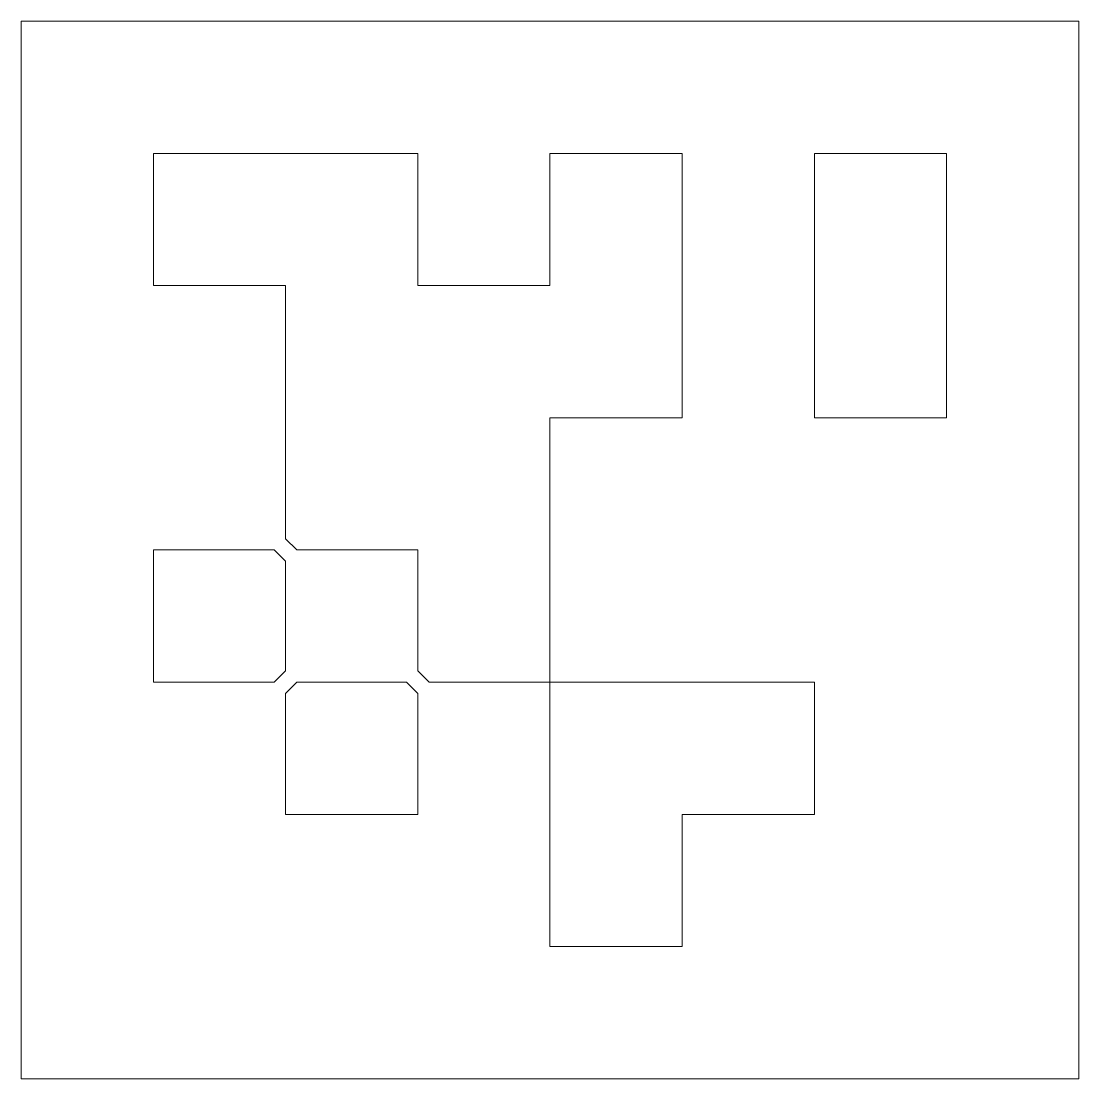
# Model space of a CAD drawing. Header units: metres. Extents: x 0 to 70, y -70 to 0.
import ezdxf

# ---------------------------------------------------------------- set-up
doc = ezdxf.new("R2010")
doc.units = ezdxf.units.M
doc.layers.add('TOP', color=1, linetype='Continuous', lineweight=0)

msp = doc.modelspace()

# ---------------------------------------------------------------- linework, layer by layer
at = {"layer": 'TOP'}
for p, q in [((8.75, -8.75), (26.25, -8.75)), ((8.75, -17.5), (8.75, -8.75)), ((26.25, -8.75), (26.25, -17.5)), ((35, -17.5), (35, -8.75)), ((35, -8.75), (43.75, -8.75)), ((43.75, -8.75), (43.75, -26.25)), ((17.5, -17.5), (8.75, -17.5)), ((17.5, -34.25), (17.5, -17.5)), ((26.25, -17.5), (35, -17.5)), ((43.75, -26.25), (35, -26.25)), ((35, -26.25), (35, -43.75)), ((18.25, -35), (17.5, -34.25)), ((8.75, -43.75), (8.75, -35)), ((8.75, -35), (16.75, -35)), ((16.75, -35), (17.5, -35.75)), ((26.25, -35), (18.25, -35)), ((26.25, -43), (26.25, -35)), ((17.5, -35.75), (17.5, -43)), ((17.5, -43), (16.75, -43.75)), ((27, -43.75), (26.25, -43)), ((16.75, -43.75), (8.75, -43.75)), ((17.5, -44.5), (18.25, -43.75)), ((18.25, -43.75), (25.5, -43.75)), ((25.5, -43.75), (26.25, -44.5)), ((35, -43.75), (27, -43.75)), ((35, -43.75), (52.5, -43.75)), ((35, -61.25), (35, -43.75)), ((52.5, -43.75), (52.5, -52.5)), ((17.5, -52.5), (17.5, -44.5)), ((26.25, -44.5), (26.25, -52.5)), ((26.25, -52.5), (17.5, -52.5)), ((52.5, -52.5), (43.75, -52.5)), ((43.75, -52.5), (43.75, -61.25)), ((43.75, -61.25), (35, -61.25))]:
    msp.add_line(p, q, dxfattribs=at)
for points in [[(0, 0), (0, -70), (70, -70), (70, 0)], [(52.5, -8.75), (52.5, -26.25), (61.25, -26.25), (61.25, -8.75)]]:
    msp.add_lwpolyline(points, close=True, dxfattribs=at)

doc.saveas('drawing.dxf')
